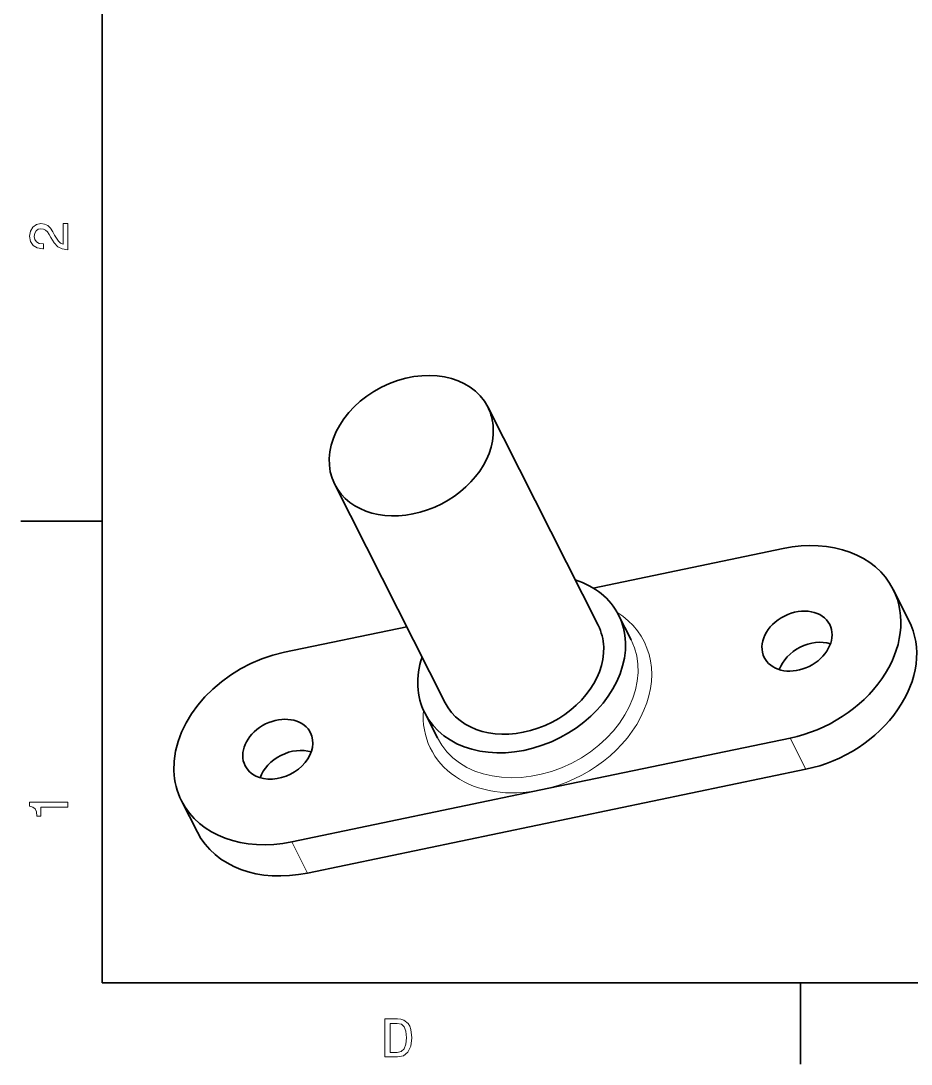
# Model space of a CAD drawing. Extents: x 0 to 297, y 0 to 210.
# Drawn here: x 2.5 to 84.5, y 2.5 to 98.6 of the extents above; entities that cross this region are included whole.
import ezdxf

# ---------------------------------------------------------------- set-up
doc = ezdxf.new("R2010")
doc.units = 0

msp = doc.modelspace()

# ---------------------------------------------------------------- linework, layer by layer
at = {"color": 7, "lineweight": 35}
for p, q in [((10, 200), (10, 10)), ((55.671268, 42.922836), (45.504311, 63.031246)), ((41.571114, 35.793625), (31.404158, 55.902035)), ((50.400635, 27.752892), (73.35466, 32.533039)), ((28.899033, 20.100113), (74.807083, 29.66041)), ((27.446609, 22.972744), (50.400635, 27.752892)), ((10, 10), (287, 10))]:
    msp.add_line(p, q, dxfattribs=at)
at = {"color": 7, "lineweight": 35, "ltscale": 0.1875}
for p, q in [((10, 52.5), (2.5, 52.5)), ((74.300003, 10), (74.300003, 2.5))]:
    msp.add_line(p, q, dxfattribs=at)
at = {"color": 7, "lineweight": 35, "ltscale": 0.446574}
msp.add_line((72.700623, 49.998463), (55.21283, 46.356651), dxfattribs=at)
at = {"color": 7, "lineweight": 35, "ltscale": 0.080473}
for p, q in [((82.844109, 46.229309), (84.296532, 43.356682)), ((17.303118, 26.741894), (18.755539, 23.869267))]:
    msp.add_line(p, q, dxfattribs=at)
at = {"color": 7, "lineweight": 35, "ltscale": 0.064379}
for p, q in [((57.545341, 43.870392), (58.707275, 41.572289)), ((39.697044, 34.846073), (40.858982, 32.54797))]:
    msp.add_line(p, q, dxfattribs=at)
at = {"color": 7, "lineweight": 35, "ltscale": 0.287185}
msp.add_line((38.038689, 42.780159), (26.792564, 40.438168), dxfattribs=at)
at = {"color": 7, "lineweight": 13, "ltscale": 0.080473}
for p, q in [((73.35466, 32.533039), (74.807083, 29.66041)), ((27.446609, 22.972744), (28.899033, 20.100113))]:
    msp.add_line(p, q, dxfattribs=at)
at = {"color": 7, "lineweight": 13}
for points in [[(6.833213, 77.519447), (6.833213, 79.925072), (6.399496, 79.925072), (6.399496, 78.023773), (6.162464, 78.129684), (5.965778, 78.311241), (5.607709, 78.871033), (5.456412, 79.168587), (5.239553, 79.501442), (4.987392, 79.738472), (4.689842, 79.874641), (4.351945, 79.925072), (3.928314, 79.839333), (3.595461, 79.602303), (3.383646, 79.239189), (3.307997, 78.770172), (3.393732, 78.286018), (3.630764, 77.91787), (4.009006, 77.680832), (4.508286, 77.600143), (4.578891, 77.600143), (4.578891, 78.059074), (4.538545, 78.059074), (4.195605, 78.104462), (3.943444, 78.240631), (3.782061, 78.457489), (3.726585, 78.744957), (3.777017, 79.03746), (3.903098, 79.254318), (4.099784, 79.395531), (4.346902, 79.445961), (4.578891, 79.41066), (4.775577, 79.314842), (4.947046, 79.153458), (5.098343, 78.931557), (5.259727, 78.634003), (5.572406, 78.139771), (5.90526, 77.791786), (6.308718, 77.585014), (6.818084, 77.519447)], [(6.833213, 26.159222), (6.833213, 26.618156), (3.307997, 26.618156), (3.307997, 26.275217), (3.615634, 26.184439), (3.822406, 26.002882), (3.943444, 25.725506), (3.98379, 25.34222), (4.341859, 25.34222), (4.341859, 26.159222)], [(37.194958, 6.666787), (36.029972, 6.666787), (36.029972, 3.166787), (37.194958, 3.166787), (37.744667, 3.277738), (38.153168, 3.615634), (38.405331, 4.165346), (38.496109, 4.916787), (38.415417, 5.683357), (38.314552, 5.985951), (38.173344, 6.228026), (37.764839, 6.555836), (37.497551, 6.636527)], [(37.159653, 6.248199), (37.542938, 6.17255), (37.805187, 5.940562), (37.961525, 5.527017), (38.011959, 4.916787), (37.956482, 4.326729), (37.800144, 3.913184), (37.532852, 3.666066), (37.159653, 3.585375), (36.498989, 3.585375), (36.498989, 6.248199)]]:
    msp.add_lwpolyline(points, close=True, dxfattribs=at)
at = {"color": 7, "lineweight": 35}
for centre, major_axis, start_param, end_param in [((38.454235, 59.46664), (7.050091, 3.564579), 0.000005267, 3.14159792), ((38.454235, 59.46664), (7.050091, 3.564579), 5.945102734, 6.283190574), ((38.454235, 59.46664), (7.050091, 3.564579), 3.14159792, 5.945102734), ((73.027641, 41.265751), (-9.816582, -4.963337), 3.141622557, 4.374306408), ((48.621193, 39.358231), (8.924168, 4.512123), 0.000005267, 0.659971769), ((73.027641, 41.265751), (-9.816582, -4.963337), 1.232713754, 3.141622557), ((73.984055, 41.464924), (-3.011906, -1.522842), 3.14155225, 6.283144903), ((48.621193, 39.358231), (8.924168, 4.512123), 5.945102734, 6.283190574), ((74.480057, 38.39312), (-9.816582, -4.963337), 1.232713754, 3.141622557), ((48.621193, 39.358231), (7.050091, 3.564579), 5.945102734, 6.283190574), ((73.984055, 41.464924), (-3.011906, -1.522842), 0.161917427, 3.14155225), ((48.621193, 39.358231), (8.924168, 4.512123), 3.14159792, 5.945102734), ((75.436478, 38.592293), (-3.011906, -1.522842), 3.814387465, 5.610398907), ((27.119587, 31.705456), (-9.816582, -4.963337), 4.374306408, 5.945102734), ((48.621193, 39.358231), (7.050091, 3.564579), 3.14159792, 5.945102734), ((48.621193, 39.358231), (8.924168, 4.512123), 2.48160108, 3.14159792), ((73.984055, 41.464924), (-3.011906, -1.522842), 6.283144903, 6.445102734), ((26.16317, 31.506283), (-3.011906, -1.522842), 3.303510081, 6.283144903), ((26.16317, 31.506283), (-3.011906, -1.522842), 6.283144903, 9.424737557), ((26.16317, 31.506283), (-3.011906, -1.522842), 3.14155225, 3.303510081), ((27.615591, 28.633654), (-3.011906, -1.522842), 3.814387465, 5.610398907), ((27.119587, 31.705456), (-9.816582, -4.963337), 5.945102734, 6.28321521), ((27.119587, 31.705456), (-9.816582, -4.963337), 0.000029903, 1.232713754), ((28.57201, 28.832825), (-9.816582, -4.963337), 0.000029903, 1.232713754)]:
    msp.add_ellipse(centre, major_axis=major_axis, ratio=0.765205, start_param=start_param, end_param=end_param, dxfattribs=at)
at = {"color": 7, "lineweight": 13}
for centre, major_axis, start_param, end_param in [((50.073612, 36.485603), (-9.816582, -4.963337), 1.232713754, 3.57299202), ((49.783127, 37.060127), (-8.924168, -4.512123), 0.000005267, 3.14159792), ((50.073612, 36.485603), (-9.816582, -4.963337), 5.851812372, 7.515899061)]:
    msp.add_ellipse(centre, major_axis=major_axis, ratio=0.765205, start_param=start_param, end_param=end_param, dxfattribs=at)

doc.saveas('drawing.dxf')
